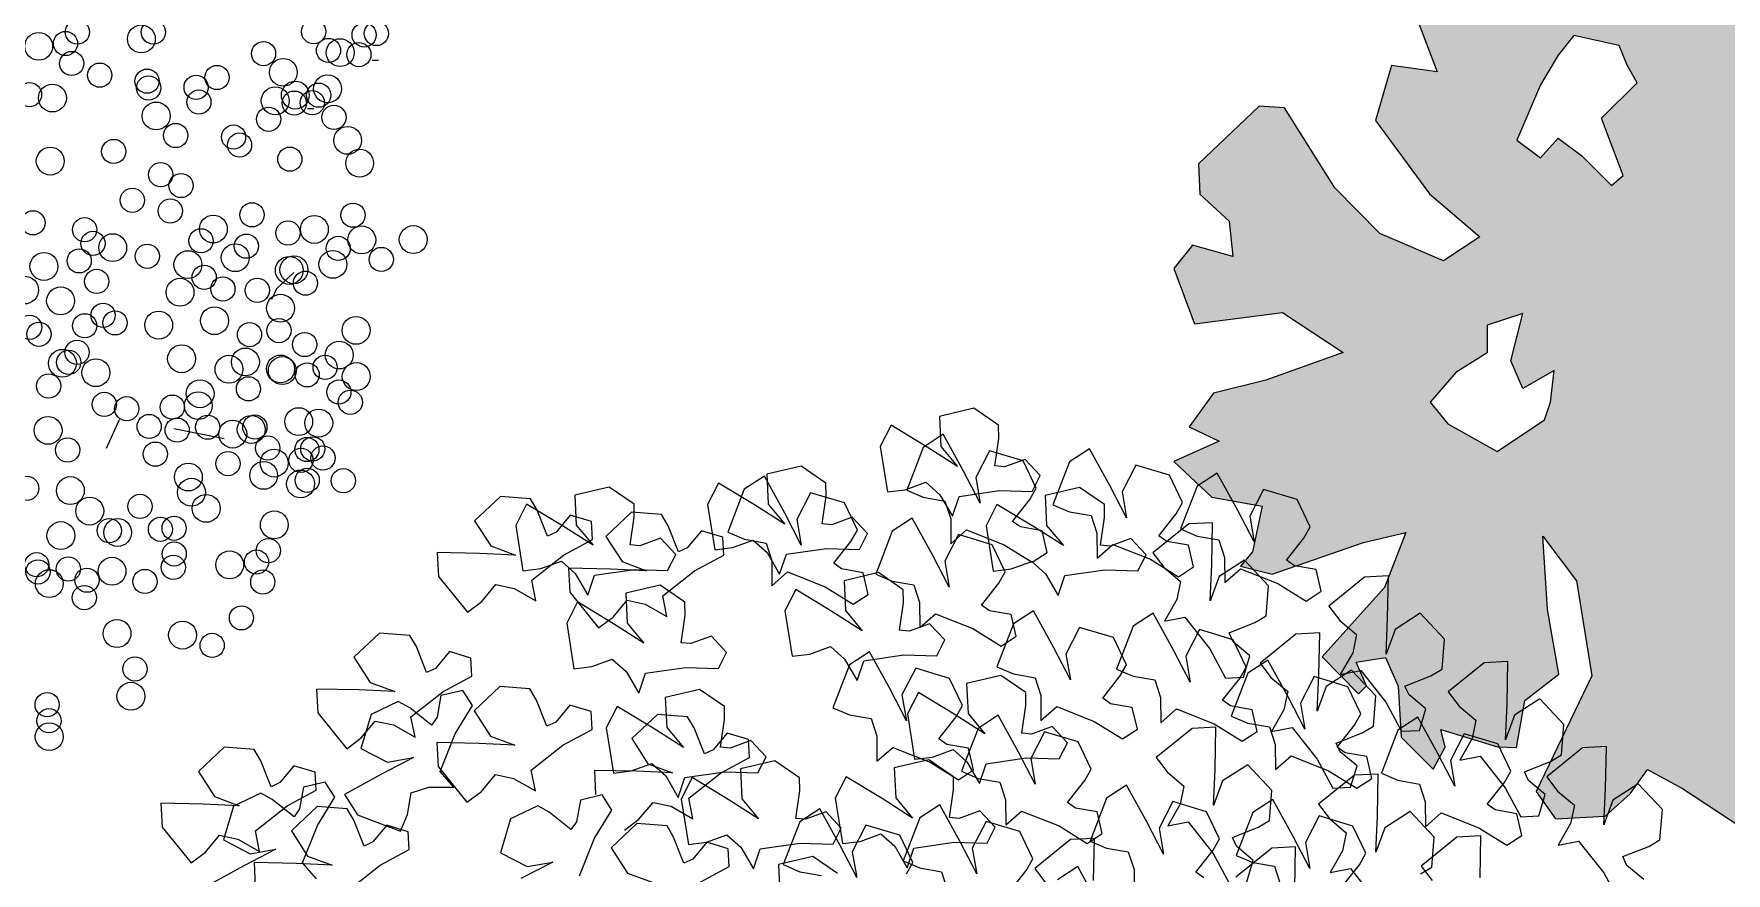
# Model space of a CAD drawing. Header units: millimetres. Extents: x 441061 to 442903, y 4515148 to 4515613.
# Drawn here: x 442316.2123 to 442316.6633, y 4515547.461 to 4515547.6846 of the extents above; entities that cross this region are included whole.
import ezdxf

# ---------------------------------------------------------------- set-up
doc = ezdxf.new("R2010")
doc.units = ezdxf.units.MM
doc.linetypes.add('CONTINUA', pattern=[0])
doc.layers.add('01_piscinas', color=254, linetype='Continuous')

# ---------------------------------------------------------------- blocks, each defined once
blk = doc.blocks.new('A$C21391103')
at = {"layer": '01_piscinas'}
h = blk.add_hatch(dxfattribs=at)
h.set_pattern_fill('DOTS', color=256, scale=0.0396, style=0)
h.set_pattern_definition([(0, (-3246.462625, -2078.694213), (0.014597253, 0.029194506), [0, -0.029194506])])
h.paths.add_polyline_path([(166.9776, 96.1048), (166.9685, 96.1479), (167.023, 96.2225), (167.1388, 96.2745), (167.2327, 96.4558), (167.1777, 96.5678), (167.0633, 96.6836), (166.9299, 96.5986), (166.9065, 96.6223), (166.9152, 96.7037), (167.019, 96.7284), (166.9341, 96.7693), (166.8679, 96.7403), (166.8331, 96.6798), (166.8088, 96.7494), (166.829, 96.7798), (166.8597, 96.805), (166.8486, 96.8616), (166.7505, 96.8479), (166.6952, 96.684), (166.6799, 96.5753), (166.5995, 96.5947), (166.5378, 96.6741), (166.4864, 96.7429), (166.3873, 96.7699), (166.3049, 96.8081), (166.2488, 96.6902), (166.1221, 96.6379), (166.107, 96.5346), (166.1253, 96.4486), (166.1668, 96.3389), (166.0699, 96.3523), (166.0354, 96.235), (166.1509, 96.0786), (166.2582, 95.987), (166.1803, 95.936), (166.0446, 95.9944), (165.9484, 96.0917), (165.8416, 96.2619), (165.7876, 96.2658), (165.6581, 96.143), (165.6609, 96.0782), (165.7235, 96.0204), (165.7312, 95.9449), (165.6456, 95.9695), (165.6058, 95.9197), (165.6497, 95.8019), (165.8375, 95.8261), (165.9666, 95.7406), (165.8018, 95.6817), (165.6898, 95.6542), (165.6381, 95.5824), (165.7018, 95.5517), (165.6053, 95.5083), (165.6862, 95.4322), (165.7937, 95.4136), (165.7735, 95.3156), (165.7479, 95.2851), (165.8149, 95.2681), (166.0098, 95.3358), (166.1, 95.3574), (166.0546, 95.2397), (165.9214, 95.0925), (165.9994, 95.0135), (166.0164, 95.0303), (165.9941, 95.0811), (166.0567, 95.0909), (166.084, 95.0295), (166.0905, 94.9214), (166.1581, 94.853), (166.1843, 94.8998), (166.175, 94.9374), (166.2953, 94.9002), (166.3359, 94.8987), (166.3535, 94.9993), (166.4262, 95.0554), (166.402, 95.1928), (166.3921, 95.3495), (166.464, 95.2541), (166.4964, 95.052), (166.3781, 94.8052), (166.4191, 94.7468), (166.5249, 94.7525), (166.5782, 94.8001), (166.6155, 94.8525), (166.6897, 94.8114), (166.8162, 94.7283), (166.9071, 94.6985), (166.9663, 94.6894), (166.9622, 94.7893), (166.8636, 94.8948), (166.8595, 94.9271), (166.9579, 94.884), (167.0641, 94.8328), (167.1274, 94.859), (167.1216, 94.9157), (167.0109, 94.9883), (167.0163, 95.056), (167.0105, 95.1804), (166.8729, 95.3253), (166.966, 95.3496), (167.2414, 95.1328), (167.3448, 95.1466), (167.4409, 95.1791), (167.3724, 95.2935), (167.4301, 95.3141), (167.521, 95.3519), (167.5532, 95.6125), (167.5296, 95.6308), (167.3952, 95.7216), (167.4351, 95.8391), (167.5609, 95.8698), (167.5935, 96.0737), (167.4893, 96.2411), (167.4717, 96.2082), (167.4727, 96.1), (167.4266, 96.1636), (167.4623, 96.2404), (167.4507, 96.2915), (167.4035, 96.328), (167.3519, 96.2562), (167.3193, 96.1877), (167.1838, 96.1837), (167.076, 96.1293)])
h.paths.add_polyline_path([(166.5637, 96.1178), (166.5385, 96.0968), (166.4754, 96.1598), (166.425, 96.1976), (166.3872, 96.1556), (166.3367, 96.1934), (166.3872, 96.311), (166.425, 96.374), (166.4586, 96.416), (166.5553, 96.395), (166.5721, 96.353), (166.5931, 96.3152), (166.5175, 96.2396), (166.5301, 96.206)], flags=16)
h.paths.add_polyline_path([(166.9545, 95.828), (167.089, 95.9498), (167.1899, 95.933), (167.1731, 95.8658), (167.0806, 95.828), (167.1058, 95.7482), (167.0344, 95.6768), (167.0302, 95.7482)], flags=16)
h.paths.add_polyline_path([(166.3494, 95.8238), (166.3241, 95.723), (166.3494, 95.6642), (166.4166, 95.702), (166.4082, 95.6348), (166.3956, 95.597), (166.2947, 95.5297), (166.1897, 95.5886), (166.1518, 95.6348), (166.2065, 95.6978), (166.2737, 95.7398), (166.2737, 95.7986)], flags=16)
for p, q in [((166.1253, 96.4486), (166.1668, 96.3389)), ((166.4586, 96.416), (166.425, 96.374)), ((166.5553, 96.395), (166.4586, 96.416)), ((166.425, 96.374), (166.3872, 96.311)), ((166.5721, 96.353), (166.5553, 96.395)), ((163.8965, 96.3638), (163.9098, 96.3637)), ((166.0699, 96.3523), (166.0354, 96.235)), ((166.1668, 96.3389), (166.0699, 96.3523)), ((166.5931, 96.3152), (166.5721, 96.353)), ((166.3872, 96.311), (166.3367, 96.1934)), ((166.5175, 96.2396), (166.5931, 96.3152)), ((165.7876, 96.2658), (165.6581, 96.143)), ((165.8416, 96.2619), (165.7876, 96.2658)), ((163.7587, 96.2604), (163.7721, 96.2603)), ((165.9484, 96.0917), (165.8416, 96.2619)), ((166.0354, 96.235), (166.1509, 96.0786)), ((166.5301, 96.206), (166.5175, 96.2396)), ((166.3367, 96.1934), (166.3872, 96.1556)), ((166.3872, 96.1556), (166.425, 96.1976)), ((166.425, 96.1976), (166.4754, 96.1598)), ((166.5637, 96.1178), (166.5301, 96.206)), ((166.4754, 96.1598), (166.5385, 96.0968)), ((165.6581, 96.143), (165.6609, 96.0782)), ((166.0446, 95.9944), (165.9484, 96.0917)), ((166.5385, 96.0968), (166.5637, 96.1178)), ((165.6609, 96.0782), (165.7235, 96.0204)), ((166.1509, 96.0786), (166.2582, 95.987)), ((165.7235, 96.0204), (165.7312, 95.9449)), ((166.1803, 95.936), (166.0446, 95.9944)), ((166.2582, 95.987), (166.1803, 95.936)), ((165.6456, 95.9695), (165.6058, 95.9197)), ((165.7312, 95.9449), (165.6456, 95.9695)), ((165.6058, 95.9197), (165.6497, 95.8019)), ((165.6497, 95.8019), (165.8375, 95.8261)), ((165.8375, 95.8261), (165.9666, 95.7406)), ((166.3494, 95.8238), (166.2737, 95.7986)), ((166.2737, 95.7986), (166.2737, 95.7398)), ((166.3241, 95.723), (166.3494, 95.8238)), ((165.9666, 95.7406), (165.8018, 95.6817)), ((166.2737, 95.7398), (166.2065, 95.6978)), ((166.3494, 95.6642), (166.3241, 95.723)), ((166.2065, 95.6978), (166.1518, 95.6348)), ((166.4166, 95.702), (166.3494, 95.6642)), ((166.4082, 95.6348), (166.4166, 95.702)), ((165.6898, 95.6542), (165.6381, 95.5824)), ((165.8018, 95.6817), (165.6898, 95.6542)), ((165.1789, 95.6219), (165.1057, 95.6046)), ((165.2319, 95.5855), (165.1789, 95.6219)), ((166.1518, 95.6348), (166.1897, 95.5886)), ((166.3956, 95.597), (166.4082, 95.6348)), ((163.3298, 95.5366), (163.3575, 95.5976)), ((163.4738, 95.5787), (163.5811, 95.5575)), ((165.0028, 95.5858), (164.9796, 95.5402)), ((165.0796, 95.5393), (165.0028, 95.5858)), ((165.1057, 95.6046), (165.1088, 95.5407)), ((165.2322, 95.5577), (165.2319, 95.5855)), ((165.6381, 95.5824), (165.7018, 95.5517)), ((166.1897, 95.5886), (166.2947, 95.5297)), ((166.2947, 95.5297), (166.3956, 95.597)), ((165.114, 95.5665), (165.0712, 95.5386)), ((165.1573, 95.4878), (165.114, 95.5665)), ((165.2236, 95.4989), (165.2322, 95.5577)), ((165.7018, 95.5517), (165.6053, 95.5083)), ((164.9796, 95.5402), (164.995, 95.4435)), ((165.0712, 95.5386), (165.036, 95.4472)), ((165.1445, 95.4978), (165.0796, 95.5393)), ((165.1088, 95.5407), (165.1445, 95.4978)), ((165.2125, 95.5314), (165.1833, 95.4745)), ((165.2845, 95.5097), (165.2125, 95.5314)), ((165.2882, 95.513), (165.2442, 95.497)), ((165.3122, 95.4517), (165.2845, 95.5097)), ((165.3207, 95.4783), (165.2882, 95.513)), ((165.383, 95.5079), (165.3478, 95.4164)), ((165.4258, 95.5357), (165.383, 95.5079)), ((165.4691, 95.4571), (165.4258, 95.5357)), ((165.6053, 95.5083), (165.6862, 95.4322)), ((166.2947, 95.5297), (166.2947, 95.5297)), ((164.7326, 95.4771), (164.6897, 95.4493)), ((164.7758, 95.3985), (164.7326, 95.4771)), ((164.8107, 95.4987), (164.7374, 95.4814)), ((164.7374, 95.4814), (164.7406, 95.4175)), ((164.8637, 95.4623), (164.8107, 95.4987)), ((165.1927, 95.4195), (165.1573, 95.4878)), ((165.1833, 95.4745), (165.1927, 95.4195)), ((165.2442, 95.497), (165.2236, 95.4989)), ((165.3033, 95.4443), (165.3207, 95.4783)), ((165.5243, 95.5006), (165.4951, 95.4437)), ((165.5963, 95.479), (165.5243, 95.5006)), ((165.624, 95.4209), (165.5963, 95.479)), ((165.698, 95.4839), (165.6551, 95.4561)), ((165.7412, 95.4053), (165.698, 95.4839)), ((164.1696, 95.4337), (164.1147, 95.3822)), ((164.2336, 95.4287), (164.1696, 95.4337)), ((164.4017, 95.4539), (164.3285, 95.4367)), ((164.3285, 95.4367), (164.3316, 95.3728)), ((164.4547, 95.4175), (164.4017, 95.4539)), ((164.6346, 95.4626), (164.6114, 95.4171)), ((164.7114, 95.4161), (164.6346, 95.4626)), ((164.6897, 95.4493), (164.6546, 95.3578)), ((164.831, 95.442), (164.8018, 95.3851)), ((164.9031, 95.4204), (164.831, 95.442)), ((164.8554, 95.3757), (164.864, 95.4345)), ((164.864, 95.4345), (164.8637, 95.4623)), ((164.995, 95.4435), (165.033, 95.4481)), ((165.033, 95.4481), (165.077, 95.4641)), ((165.036, 95.4472), (165.0713, 95.4322)), ((165.077, 95.4641), (165.1065, 95.4377)), ((165.1065, 95.4377), (165.1333, 95.3916)), ((165.1333, 95.3916), (165.1476, 95.4339)), ((165.1476, 95.4339), (165.2329, 95.4464)), ((165.2329, 95.4464), (165.3033, 95.4443)), ((165.2986, 95.4274), (165.3122, 95.4517)), ((165.4044, 95.4531), (165.3312, 95.4359)), ((165.3312, 95.4359), (165.3343, 95.372)), ((165.4574, 95.4167), (165.4044, 95.4531)), ((165.5045, 95.3887), (165.4691, 95.4571)), ((165.4951, 95.4437), (165.5045, 95.3887)), ((165.6551, 95.4561), (165.62, 95.3646)), ((165.7965, 95.4488), (165.7672, 95.3919)), ((165.8685, 95.4271), (165.7965, 95.4488)), ((164.2257, 95.4178), (164.2025, 95.3723)), ((164.3024, 95.3713), (164.2257, 95.4178)), ((164.2478, 95.4048), (164.2336, 95.4287)), ((164.2698, 95.3496), (164.2478, 95.4048)), ((164.4492, 95.4003), (164.3944, 95.3488)), ((164.5133, 95.3953), (164.4492, 95.4003)), ((164.455, 95.3897), (164.4547, 95.4175)), ((164.6114, 95.4171), (164.6267, 95.3203)), ((164.7763, 95.3747), (164.7114, 95.4161)), ((164.7406, 95.4175), (164.7763, 95.3747)), ((164.8113, 95.3301), (164.7758, 95.3985)), ((164.9308, 95.3624), (164.9031, 95.4204)), ((165.0713, 95.4322), (165.1174, 95.424)), ((165.1174, 95.424), (165.1298, 95.3864)), ((165.2284, 95.417), (165.2052, 95.3715)), ((165.3051, 95.3705), (165.2284, 95.417)), ((165.2618, 95.3808), (165.2986, 95.4274)), ((165.3478, 95.4164), (165.3831, 95.4014)), ((165.3831, 95.4014), (165.4292, 95.3933)), ((165.4577, 95.3889), (165.4574, 95.4167)), ((165.5736, 95.3501), (165.6104, 95.3967)), ((165.6104, 95.3967), (165.624, 95.4209)), ((165.6862, 95.4322), (165.7937, 95.4136)), ((165.7767, 95.3369), (165.7412, 95.4053)), ((165.7937, 95.4136), (165.7735, 95.3156)), ((165.8962, 95.3691), (165.8685, 95.4271)), ((164.1147, 95.3822), (164.1494, 95.3284)), ((164.2025, 95.3723), (164.2178, 95.2755)), ((164.3186, 95.3941), (164.2885, 95.3582)), ((164.3673, 95.3299), (164.3024, 95.3713)), ((164.3641, 95.3803), (164.3186, 95.3941)), ((164.3316, 95.3728), (164.3673, 95.3299)), ((164.3661, 95.3421), (164.3641, 95.3803)), ((164.4465, 95.3309), (164.455, 95.3897)), ((164.5275, 95.3714), (164.5133, 95.3953)), ((164.5495, 95.3162), (164.5275, 95.3714)), ((164.5983, 95.3607), (164.5682, 95.3248)), ((164.6438, 95.3469), (164.5983, 95.3607)), ((164.8018, 95.3851), (164.8113, 95.3301)), ((164.876, 95.3738), (164.8554, 95.3757)), ((164.92, 95.3898), (164.876, 95.3738)), ((164.9171, 95.3381), (164.9308, 95.3624)), ((164.9525, 95.3551), (164.92, 95.3898)), ((165.0478, 95.388), (165.0049, 95.3602)), ((165.091, 95.3094), (165.0478, 95.388)), ((165.1298, 95.3864), (165.1299, 95.3331)), ((165.1299, 95.3331), (165.1635, 95.3626)), ((165.1635, 95.3626), (165.2436, 95.3307)), ((165.2052, 95.3715), (165.2205, 95.2747)), ((165.2787, 95.3689), (165.2618, 95.3808)), ((165.3247, 95.3607), (165.2787, 95.3689)), ((165.37, 95.3291), (165.3051, 95.3705)), ((165.3355, 95.3145), (165.3247, 95.3607)), ((165.3343, 95.372), (165.37, 95.3291)), ((165.4292, 95.3933), (165.4416, 95.3557)), ((165.4491, 95.3301), (165.4577, 95.3889)), ((165.6372, 95.3753), (165.561, 95.3136)), ((165.62, 95.3646), (165.6553, 95.3496)), ((165.6882, 95.378), (165.6372, 95.3753)), ((165.6863, 95.2882), (165.6882, 95.378)), ((165.7672, 95.3919), (165.7767, 95.3369)), ((165.8825, 95.3449), (165.8962, 95.3691)), ((164.1494, 95.3284), (164.2018, 95.3091)), ((164.2885, 95.3582), (164.2698, 95.3496)), ((164.304, 95.3087), (164.3661, 95.3421)), ((164.3944, 95.3488), (164.4291, 95.295)), ((164.467, 95.329), (164.4465, 95.3309)), ((164.511, 95.345), (164.467, 95.329)), ((164.5435, 95.3104), (164.511, 95.345)), ((164.5682, 95.3248), (164.5495, 95.3162)), ((164.6267, 95.3203), (164.6648, 95.3249)), ((164.6458, 95.3088), (164.6438, 95.3469)), ((164.6546, 95.3578), (164.6899, 95.3428)), ((164.6648, 95.3249), (164.7088, 95.3409)), ((164.6899, 95.3428), (164.736, 95.3347)), ((164.7088, 95.3409), (164.7383, 95.3146)), ((164.736, 95.3347), (164.7483, 95.2971)), ((164.8803, 95.2915), (164.9171, 95.3381)), ((164.9351, 95.3211), (164.9525, 95.3551)), ((165.0049, 95.3602), (164.9698, 95.2687)), ((165.1462, 95.3529), (165.117, 95.296)), ((165.2183, 95.3312), (165.1462, 95.3529)), ((165.246, 95.2732), (165.2183, 95.3312)), ((165.2436, 95.3307), (165.3035, 95.2937)), ((165.4416, 95.3557), (165.4417, 95.3024)), ((165.4417, 95.3024), (165.4753, 95.3318)), ((165.4697, 95.3282), (165.4491, 95.3301)), ((165.5137, 95.3442), (165.4697, 95.3282)), ((165.4753, 95.3318), (165.5554, 95.3)), ((165.5462, 95.3096), (165.5137, 95.3442)), ((165.5904, 95.3382), (165.5736, 95.3501)), ((165.6365, 95.33), (165.5904, 95.3382)), ((165.6473, 95.2837), (165.6365, 95.33)), ((165.6553, 95.3496), (165.7014, 95.3415)), ((165.7014, 95.3415), (165.7137, 95.3039)), ((165.8149, 95.2681), (166.0098, 95.3358)), ((165.8458, 95.2983), (165.8825, 95.3449)), ((166.0098, 95.3358), (166.1, 95.3574)), ((166.1, 95.3574), (166.0546, 95.2397)), ((166.402, 95.1928), (166.3921, 95.3495)), ((166.3921, 95.3495), (166.464, 95.2541)), ((164.0351, 95.3144), (164.0378, 95.2634)), ((164.1249, 95.3126), (164.0351, 95.3144)), ((164.2018, 95.3091), (164.1249, 95.3126)), ((164.2364, 95.2553), (164.304, 95.3087)), ((164.2559, 95.2802), (164.2998, 95.2962)), ((164.2998, 95.2962), (164.3293, 95.2698)), ((164.4291, 95.295), (164.4815, 95.2757)), ((164.5262, 95.2763), (164.5435, 95.3104)), ((164.5837, 95.2754), (164.6458, 95.3088)), ((164.7383, 95.3146), (164.7651, 95.2684)), ((164.7483, 95.2971), (164.7485, 95.2438)), ((164.7651, 95.2684), (164.7794, 95.3108)), ((164.7794, 95.3108), (164.8647, 95.3232)), ((164.8647, 95.3232), (164.9351, 95.3211)), ((164.8972, 95.2796), (164.8803, 95.2915)), ((165.1265, 95.241), (165.091, 95.3094)), ((165.117, 95.296), (165.1265, 95.241)), ((165.2585, 95.2794), (165.3025, 95.2954)), ((165.3025, 95.2954), (165.332, 95.269)), ((165.3035, 95.2937), (165.3355, 95.3145)), ((165.5289, 95.2755), (165.5462, 95.3096)), ((165.5554, 95.3), (165.6153, 95.2629)), ((165.561, 95.3136), (165.5841, 95.283)), ((165.7559, 95.2983), (165.7021, 95.2637)), ((165.7137, 95.3039), (165.7139, 95.2505)), ((165.7735, 95.3156), (165.7479, 95.2851)), ((165.8075, 95.2435), (165.7559, 95.2983)), ((165.8626, 95.2863), (165.8458, 95.2983)), ((164.0378, 95.2634), (164.0995, 95.1872)), ((164.2178, 95.2755), (164.2559, 95.2802)), ((164.2452, 95.2115), (164.2364, 95.2553)), ((164.3148, 95.2811), (164.3175, 95.23)), ((164.4045, 95.2792), (164.3148, 95.2811)), ((164.3293, 95.2698), (164.3561, 95.2237)), ((164.3561, 95.2237), (164.3705, 95.266)), ((164.3705, 95.266), (164.4557, 95.2784)), ((164.4815, 95.2757), (164.4045, 95.2792)), ((164.4557, 95.2784), (164.5262, 95.2763)), ((164.5161, 95.2219), (164.5837, 95.2754)), ((164.7485, 95.2438), (164.782, 95.2732)), ((164.782, 95.2732), (164.8621, 95.2414)), ((164.9433, 95.2714), (164.8972, 95.2796)), ((164.9756, 95.2717), (164.9023, 95.2545)), ((164.9023, 95.2545), (164.9055, 95.1906)), ((164.9541, 95.2251), (164.9433, 95.2714)), ((164.9698, 95.2687), (165.0051, 95.2537)), ((165.0286, 95.2353), (164.9756, 95.2717)), ((165.0051, 95.2537), (165.0512, 95.2456)), ((165.2205, 95.2747), (165.2585, 95.2794)), ((165.2323, 95.249), (165.246, 95.2732)), ((165.332, 95.269), (165.3588, 95.2229)), ((165.3588, 95.2229), (165.3731, 95.2652)), ((165.3731, 95.2652), (165.4584, 95.2776)), ((165.4584, 95.2776), (165.5289, 95.2755)), ((165.5841, 95.283), (165.6199, 95.2529)), ((165.6199, 95.2529), (165.6118, 95.2142)), ((165.6153, 95.2629), (165.6473, 95.2837)), ((165.6829, 95.2113), (165.6863, 95.2882)), ((165.7021, 95.2637), (165.6829, 95.2113)), ((165.7139, 95.2505), (165.7475, 95.28)), ((165.7475, 95.28), (165.8275, 95.2482)), ((165.7479, 95.2851), (165.8149, 95.2681)), ((165.9087, 95.2782), (165.8626, 95.2863)), ((165.9195, 95.2319), (165.9087, 95.2782)), ((166.0122, 95.2619), (165.936, 95.2003)), ((166.0632, 95.2646), (166.0122, 95.2619)), ((166.0613, 95.1749), (166.0632, 95.2646)), ((166.464, 95.2541), (166.4964, 95.052)), ((164.1301, 95.2103), (164.1602, 95.2462)), ((164.1602, 95.2462), (164.1989, 95.238)), ((164.1989, 95.238), (164.2452, 95.2115)), ((164.3175, 95.23), (164.3791, 95.1539)), ((164.5102, 95.2452), (164.437, 95.2279)), ((164.437, 95.2279), (164.4401, 95.164)), ((164.5632, 95.2088), (164.5102, 95.2452)), ((164.5249, 95.1781), (164.5161, 95.2219)), ((164.7995, 95.2356), (164.7763, 95.1901)), ((164.8763, 95.1891), (164.7995, 95.2356)), ((164.8621, 95.2414), (164.9221, 95.2043)), ((164.9221, 95.2043), (164.9541, 95.2251)), ((165.0289, 95.2075), (165.0286, 95.2353)), ((165.0512, 95.2456), (165.0635, 95.208)), ((165.1955, 95.2024), (165.2323, 95.249)), ((165.8025, 95.1795), (165.8075, 95.2435)), ((165.8275, 95.2482), (165.8875, 95.2111)), ((165.8875, 95.2111), (165.9195, 95.2319)), ((166.0546, 95.2397), (165.9214, 95.0925)), ((164.0995, 95.1872), (164.1301, 95.2103)), ((164.3342, 95.2091), (164.311, 95.1636)), ((164.4109, 95.1626), (164.3342, 95.2091)), ((164.4098, 95.1769), (164.4399, 95.2128)), ((164.4399, 95.2128), (164.4786, 95.2047)), ((164.4786, 95.2047), (164.5249, 95.1781)), ((164.5549, 95.1222), (164.5635, 95.181)), ((164.5635, 95.181), (164.5632, 95.2088)), ((164.7763, 95.1901), (164.7916, 95.0933)), ((164.9412, 95.1477), (164.8763, 95.1891)), ((164.9055, 95.1906), (164.9412, 95.1477)), ((165.0203, 95.1487), (165.0289, 95.2075)), ((165.0635, 95.208), (165.0637, 95.1546)), ((165.0637, 95.1546), (165.0972, 95.1841)), ((165.0972, 95.1841), (165.1773, 95.1523)), ((165.2124, 95.1904), (165.1955, 95.2024)), ((165.2585, 95.1823), (165.2124, 95.1904)), ((165.2693, 95.136), (165.2585, 95.1823)), ((165.3062, 95.19), (165.2633, 95.1622)), ((165.3494, 95.1113), (165.3062, 95.19)), ((165.5616, 95.1853), (165.5188, 95.1575)), ((165.6049, 95.1067), (165.5616, 95.1853)), ((165.6118, 95.2142), (165.5853, 95.1679)), ((165.936, 95.2003), (165.9591, 95.1696)), ((166.1309, 95.185), (166.0772, 95.1503)), ((166.1825, 95.1302), (166.1309, 95.185)), ((166.4262, 95.0554), (166.402, 95.1928)), ((164.311, 95.1636), (164.3263, 95.0668)), ((164.3791, 95.1539), (164.4098, 95.1769)), ((164.4758, 95.1212), (164.4109, 95.1626)), ((164.4401, 95.164), (164.4758, 95.1212)), ((165.0409, 95.1468), (165.0203, 95.1487)), ((165.0849, 95.1628), (165.0409, 95.1468)), ((165.1174, 95.1282), (165.0849, 95.1628)), ((165.1773, 95.1523), (165.2372, 95.1152)), ((165.2633, 95.1622), (165.2282, 95.0707)), ((165.4046, 95.1549), (165.3754, 95.098)), ((165.4767, 95.1332), (165.4046, 95.1549)), ((165.5188, 95.1575), (165.4836, 95.066)), ((165.5853, 95.1679), (165.6291, 95.1767)), ((165.6291, 95.1767), (165.6825, 95.109)), ((165.6601, 95.1502), (165.6309, 95.0933)), ((165.7322, 95.1285), (165.6601, 95.1502)), ((165.7233, 95.1433), (165.7785, 95.1653)), ((165.7785, 95.1653), (165.8025, 95.1795)), ((165.9591, 95.1696), (165.9949, 95.1395)), ((166.0579, 95.098), (166.0613, 95.1749)), ((166.0772, 95.1503), (166.0579, 95.098)), ((163.9123, 95.1429), (163.8575, 95.0914)), ((163.9763, 95.1379), (163.9123, 95.1429)), ((163.9905, 95.114), (163.9763, 95.1379)), ((164.0125, 95.0588), (163.9905, 95.114)), ((164.5755, 95.1203), (164.5549, 95.1222)), ((164.6195, 95.1363), (164.5755, 95.1203)), ((164.652, 95.1016), (164.6195, 95.1363)), ((164.8297, 95.098), (164.8737, 95.114)), ((164.8737, 95.114), (164.9032, 95.0876)), ((165.1, 95.0941), (165.1174, 95.1282)), ((165.2372, 95.1152), (165.2693, 95.136)), ((165.3849, 95.043), (165.3494, 95.1113)), ((165.5044, 95.0752), (165.4767, 95.1332)), ((165.6825, 95.109), (165.7159, 95.047)), ((165.732, 95.1245), (165.7233, 95.1433)), ((165.7678, 95.0944), (165.732, 95.1245)), ((165.7598, 95.0705), (165.7322, 95.1285)), ((165.8656, 95.1405), (165.7894, 95.0789)), ((165.9166, 95.1432), (165.8656, 95.1405)), ((165.9147, 95.0535), (165.9166, 95.1432)), ((165.9949, 95.1395), (165.9868, 95.1008)), ((166.1775, 95.0661), (166.1825, 95.1302)), ((163.8575, 95.0914), (163.8921, 95.0376)), ((164.0613, 95.1033), (164.0313, 95.0674)), ((164.1068, 95.0895), (164.0613, 95.1033)), ((164.1088, 95.0513), (164.1068, 95.0895)), ((164.3643, 95.0714), (164.4083, 95.0874)), ((164.4083, 95.0874), (164.4378, 95.0611)), ((164.6347, 95.0676), (164.652, 95.1016)), ((164.7916, 95.0933), (164.8297, 95.098)), ((164.9138, 95.0754), (164.8787, 94.9839)), ((164.9032, 95.0876), (164.93, 95.0415)), ((164.9567, 95.1032), (164.9138, 95.0754)), ((164.93, 95.0415), (164.9443, 95.0838)), ((164.9443, 95.0838), (165.0296, 95.0962)), ((164.9999, 95.0245), (164.9567, 95.1032)), ((165.0296, 95.0962), (165.1, 95.0941)), ((165.3754, 95.098), (165.3849, 95.043)), ((165.4907, 95.051), (165.5044, 95.0752)), ((165.6403, 95.0383), (165.6049, 95.1067)), ((165.6309, 95.0933), (165.6403, 95.0383)), ((165.754, 95.049), (165.7678, 95.0944)), ((165.806, 95.0853), (165.7632, 95.0575)), ((165.7894, 95.0789), (165.8125, 95.0482)), ((165.8492, 95.0067), (165.806, 95.0853)), ((165.9214, 95.0925), (165.9994, 95.0135)), ((165.9868, 95.1008), (165.9603, 95.0545)), ((165.9941, 95.0811), (166.0567, 95.0909)), ((166.0164, 95.0303), (165.9941, 95.0811)), ((166.0567, 95.0909), (166.084, 95.0295)), ((166.2668, 95.0794), (166.1907, 95.0177)), ((166.3179, 95.0821), (166.2668, 95.0794)), ((166.316, 94.9923), (166.3179, 95.0821)), ((163.8921, 95.0376), (163.9445, 95.0183)), ((164.0313, 95.0674), (164.0125, 95.0588)), ((164.0468, 95.0179), (164.1088, 95.0513)), ((164.3263, 95.0668), (164.3643, 95.0714)), ((164.4378, 95.0611), (164.4646, 95.0149)), ((164.4646, 95.0149), (164.4789, 95.0573)), ((164.4789, 95.0573), (164.5642, 95.0697)), ((164.5642, 95.0697), (164.6347, 95.0676)), ((165.0551, 95.0681), (165.0259, 95.0112)), ((165.1272, 95.0464), (165.0551, 95.0681)), ((165.1549, 94.9884), (165.1272, 95.0464)), ((165.2368, 95.0524), (165.1636, 95.0352)), ((165.2282, 95.0707), (165.2635, 95.0557)), ((165.2898, 95.016), (165.2368, 95.0524)), ((165.2635, 95.0557), (165.3096, 95.0475)), ((165.3096, 95.0475), (165.3219, 95.01)), ((165.4539, 95.0043), (165.4907, 95.051)), ((165.4836, 95.066), (165.5189, 95.051)), ((165.5189, 95.051), (165.565, 95.0429)), ((165.565, 95.0429), (165.5774, 95.0053)), ((165.7094, 94.9997), (165.7462, 95.0463)), ((165.7159, 95.047), (165.754, 95.049)), ((165.7632, 95.0575), (165.728, 94.966)), ((165.7462, 95.0463), (165.7598, 95.0705)), ((165.8125, 95.0482), (165.8483, 95.0181)), ((165.9045, 95.0502), (165.8752, 94.9933)), ((165.9765, 95.0285), (165.9045, 95.0502)), ((165.9113, 94.9765), (165.9147, 95.0535)), ((165.9843, 95.0636), (165.9306, 95.0289)), ((165.9603, 95.0545), (166.0041, 95.0633)), ((166.0359, 95.0088), (165.9843, 95.0636)), ((166.0041, 95.0633), (166.0575, 94.9957)), ((166.0983, 95.0299), (166.1535, 95.0519)), ((166.1535, 95.0519), (166.1775, 95.0661)), ((166.3535, 94.9993), (166.4262, 95.0554)), ((166.4964, 95.052), (166.3781, 94.8052)), ((163.7778, 95.0236), (163.7805, 94.9726)), ((163.8676, 95.0218), (163.7778, 95.0236)), ((163.9445, 95.0183), (163.8676, 95.0218)), ((163.9791, 94.9645), (164.0468, 95.0179)), ((164.043, 95.0095), (164.0349, 94.9634)), ((164.0893, 95.0203), (164.043, 95.0095)), ((164.1101, 94.9883), (164.0893, 95.0203)), ((164.1686, 95.0288), (164.1138, 94.9773)), ((164.2326, 95.0238), (164.1686, 95.0288)), ((164.2468, 94.9998), (164.2326, 95.0238)), ((164.2688, 94.9447), (164.2468, 94.9998)), ((164.5945, 95.0227), (164.5213, 95.0055)), ((164.5213, 95.0055), (164.5244, 94.9416)), ((164.6475, 94.9864), (164.5945, 95.0227)), ((165.0354, 94.9562), (164.9999, 95.0245)), ((165.0259, 95.0112), (165.0354, 94.9562)), ((165.0608, 95.0163), (165.0376, 94.9708)), ((165.1375, 94.9698), (165.0608, 95.0163)), ((165.1636, 95.0352), (165.1667, 94.9713)), ((165.2901, 94.9882), (165.2898, 95.016)), ((165.3219, 95.01), (165.3221, 94.9566)), ((165.4708, 94.9924), (165.4539, 95.0043)), ((165.5774, 95.0053), (165.5775, 94.9519)), ((165.8483, 95.0181), (165.8402, 94.9794)), ((165.8847, 94.9383), (165.8492, 95.0067)), ((165.9306, 95.0289), (165.9113, 94.9765)), ((166.0042, 94.9705), (165.9765, 95.0285)), ((165.9994, 95.0135), (166.0164, 95.0303)), ((166.0309, 94.9447), (166.0359, 95.0088)), ((166.084, 95.0295), (166.0905, 94.9214)), ((166.107, 95.0112), (166.0983, 95.0299)), ((166.1428, 94.9811), (166.107, 95.0112)), ((166.1907, 95.0177), (166.2137, 94.9871)), ((166.3856, 95.0025), (166.3318, 94.9678)), ((166.4372, 94.9477), (166.3856, 95.0025)), ((163.7805, 94.9726), (163.8422, 94.8965)), ((163.8941, 94.9693), (163.8724, 94.8972)), ((163.9521, 94.997), (163.8941, 94.9693)), ((163.9763, 94.9833), (163.9521, 94.997)), ((164.0229, 94.9465), (163.9763, 94.9833)), ((163.9879, 94.9207), (163.9791, 94.9645)), ((164.073, 94.9283), (164.1101, 94.9883)), ((164.1138, 94.9773), (164.1484, 94.9235)), ((164.3176, 94.9892), (164.2876, 94.9533)), ((164.3631, 94.9754), (164.3176, 94.9892)), ((164.3651, 94.9372), (164.3631, 94.9754)), ((164.4184, 94.9867), (164.3952, 94.9411)), ((164.4952, 94.9401), (164.4184, 94.9867)), ((164.5045, 94.9695), (164.4497, 94.918)), ((164.5685, 94.9645), (164.5045, 94.9695)), ((164.5827, 94.9406), (164.5685, 94.9645)), ((164.6478, 94.9585), (164.6475, 94.9864)), ((164.8787, 94.9839), (164.914, 94.9689)), ((164.914, 94.9689), (164.9601, 94.9608)), ((165.0376, 94.9708), (165.0529, 94.874)), ((165.1044, 94.9176), (165.1412, 94.9642)), ((165.2024, 94.9284), (165.1375, 94.9698)), ((165.1412, 94.9642), (165.1549, 94.9884)), ((165.1667, 94.9713), (165.2024, 94.9284)), ((165.2311, 94.9676), (165.1883, 94.9398)), ((165.2744, 94.8889), (165.2311, 94.9676)), ((165.2816, 94.9294), (165.2901, 94.9882)), ((165.3221, 94.9566), (165.3557, 94.9861)), ((165.3557, 94.9861), (165.4357, 94.9543)), ((165.5169, 94.9843), (165.4708, 94.9924)), ((165.5277, 94.938), (165.5169, 94.9843)), ((165.5775, 94.9519), (165.6111, 94.9814)), ((165.6111, 94.9814), (165.6912, 94.9496)), ((165.7263, 94.9877), (165.7094, 94.9997)), ((165.7723, 94.9796), (165.7263, 94.9877)), ((165.728, 94.966), (165.7633, 94.951)), ((165.7831, 94.9333), (165.7723, 94.9796)), ((165.8402, 94.9794), (165.8137, 94.9331)), ((165.8752, 94.9933), (165.8847, 94.9383)), ((165.9906, 94.9463), (166.0042, 94.9705)), ((166.0575, 94.9957), (166.0909, 94.9336)), ((166.1291, 94.9356), (166.1428, 94.9811)), ((166.2137, 94.9871), (166.2496, 94.957)), ((166.3125, 94.9154), (166.316, 94.9923)), ((166.3318, 94.9678), (166.3125, 94.9154)), ((166.3359, 94.8987), (166.3535, 94.9993)), ((163.8728, 94.9195), (163.9029, 94.9554)), ((163.9029, 94.9554), (163.9416, 94.9473)), ((163.9416, 94.9473), (163.9879, 94.9207)), ((164.0349, 94.9634), (164.0229, 94.9465)), ((164.0412, 94.8482), (164.073, 94.9283)), ((164.2876, 94.9533), (164.2688, 94.9447)), ((164.3031, 94.9038), (164.3651, 94.9372)), ((164.3952, 94.9411), (164.4106, 94.8443)), ((164.5601, 94.8987), (164.4952, 94.9401)), ((164.5244, 94.9416), (164.5601, 94.8987)), ((164.6047, 94.8854), (164.5827, 94.9406)), ((164.6535, 94.9299), (164.6234, 94.894)), ((164.6392, 94.8998), (164.6478, 94.9585)), ((164.699, 94.9161), (164.6535, 94.9299)), ((164.9601, 94.9608), (164.9724, 94.9232)), ((165.1883, 94.9398), (165.1531, 94.8483)), ((165.3021, 94.9275), (165.2816, 94.9294)), ((165.3296, 94.9325), (165.3004, 94.8756)), ((165.3461, 94.9435), (165.3021, 94.9275)), ((165.4016, 94.9108), (165.3296, 94.9325)), ((165.3786, 94.9089), (165.3461, 94.9435)), ((165.4357, 94.9543), (165.4957, 94.9172)), ((165.4957, 94.9172), (165.5277, 94.938)), ((165.6443, 94.9394), (165.5681, 94.8777)), ((165.6953, 94.9421), (165.6443, 94.9394)), ((165.6912, 94.9496), (165.7511, 94.9125)), ((165.6934, 94.8523), (165.6953, 94.9421)), ((165.7511, 94.9125), (165.7831, 94.9333)), ((165.7633, 94.951), (165.8094, 94.9429)), ((165.8094, 94.9429), (165.8218, 94.9053)), ((165.8137, 94.9331), (165.8575, 94.9419)), ((165.8575, 94.9419), (165.9109, 94.8743)), ((165.9517, 94.9085), (166.0069, 94.9305)), ((165.9538, 94.8997), (165.9906, 94.9463)), ((166.0069, 94.9305), (166.0309, 94.9447)), ((166.083, 94.9358), (166.0479, 94.8443)), ((166.1259, 94.9636), (166.083, 94.9358)), ((166.0909, 94.9336), (166.1291, 94.9356)), ((166.1691, 94.885), (166.1259, 94.9636)), ((166.1843, 94.8998), (166.175, 94.9374)), ((166.175, 94.9374), (166.2953, 94.9002)), ((166.2244, 94.9285), (166.1951, 94.8716)), ((166.2964, 94.9068), (166.2244, 94.9285)), ((166.2496, 94.957), (166.2415, 94.9183)), ((166.4321, 94.8836), (166.4372, 94.9477)), ((163.5805, 94.8997), (163.5257, 94.8481)), ((163.6446, 94.8947), (163.5805, 94.8997)), ((163.6587, 94.8707), (163.6446, 94.8947)), ((163.8422, 94.8965), (163.8728, 94.9195)), ((163.8724, 94.8972), (163.9293, 94.868)), ((164.0341, 94.9095), (164.0368, 94.8585)), ((164.1239, 94.9076), (164.0341, 94.9095)), ((164.2008, 94.9042), (164.1239, 94.9076)), ((164.1484, 94.9235), (164.2008, 94.9042)), ((164.2354, 94.8504), (164.3031, 94.9038)), ((164.4497, 94.918), (164.4843, 94.8642)), ((164.6234, 94.894), (164.6047, 94.8854)), ((164.6598, 94.8979), (164.6392, 94.8998)), ((164.7038, 94.9138), (164.6598, 94.8979)), ((164.701, 94.878), (164.699, 94.9161)), ((164.7363, 94.8792), (164.7038, 94.9138)), ((164.9724, 94.9232), (164.9726, 94.8698)), ((164.9726, 94.8698), (165.0062, 94.8993)), ((165.0062, 94.8993), (165.0862, 94.8675)), ((165.091, 94.8787), (165.135, 94.8947)), ((165.1213, 94.9056), (165.1044, 94.9176)), ((165.1674, 94.8975), (165.1213, 94.9056)), ((165.135, 94.8947), (165.1644, 94.8683)), ((165.1782, 94.8512), (165.1674, 94.8975)), ((165.3613, 94.8748), (165.3786, 94.9089)), ((165.4293, 94.8528), (165.4016, 94.9108)), ((165.8218, 94.9053), (165.8219, 94.8519)), ((165.9604, 94.8898), (165.9517, 94.9085)), ((165.9706, 94.8877), (165.9538, 94.8997)), ((166.0905, 94.9214), (166.1581, 94.853)), ((166.1581, 94.853), (166.1843, 94.8998)), ((166.2415, 94.9183), (166.215, 94.872)), ((166.2953, 94.9002), (166.3359, 94.8987)), ((166.3241, 94.8488), (166.2964, 94.9068)), ((166.4766, 94.8984), (166.4005, 94.8368)), ((166.5277, 94.9011), (166.4766, 94.8984)), ((166.5258, 94.8114), (166.5277, 94.9011)), ((163.6807, 94.8155), (163.6587, 94.8707)), ((163.7296, 94.86), (163.6995, 94.8242)), ((163.775, 94.8462), (163.7296, 94.86)), ((163.9843, 94.8775), (163.9159, 94.842)), ((163.9293, 94.868), (163.9843, 94.8775)), ((164.0368, 94.8585), (164.0985, 94.7823)), ((164.4486, 94.849), (164.4926, 94.865)), ((164.4843, 94.8642), (164.5367, 94.8449)), ((164.4926, 94.865), (164.5221, 94.8386)), ((164.639, 94.8445), (164.701, 94.878)), ((164.7547, 94.8708), (164.6815, 94.8536)), ((164.7189, 94.8451), (164.7363, 94.8792)), ((164.8077, 94.8345), (164.7547, 94.8708)), ((165.0828, 94.8727), (165.0095, 94.8555)), ((165.0095, 94.8555), (165.0127, 94.7916)), ((165.0529, 94.874), (165.091, 94.8787)), ((165.1358, 94.8364), (165.0828, 94.8727)), ((165.0862, 94.8675), (165.1462, 94.8304)), ((165.1644, 94.8683), (165.1912, 94.8222)), ((165.1912, 94.8222), (165.2056, 94.8645)), ((165.2056, 94.8645), (165.2908, 94.8769)), ((165.3098, 94.8206), (165.2744, 94.8889)), ((165.2908, 94.8769), (165.3613, 94.8748)), ((165.3004, 94.8756), (165.3098, 94.8206)), ((165.5681, 94.8777), (165.5912, 94.8471)), ((165.763, 94.8624), (165.7093, 94.8278)), ((165.8146, 94.8076), (165.763, 94.8624)), ((165.8219, 94.8519), (165.8555, 94.8814)), ((165.8555, 94.8814), (165.9355, 94.8496)), ((165.9109, 94.8743), (165.9443, 94.8122)), ((165.9962, 94.8597), (165.9604, 94.8898)), ((166.0167, 94.8796), (165.9706, 94.8877)), ((165.9824, 94.8142), (165.9962, 94.8597)), ((166.0275, 94.8333), (166.0167, 94.8796)), ((166.2046, 94.8166), (166.1691, 94.885)), ((166.1951, 94.8716), (166.2046, 94.8166)), ((166.215, 94.872), (166.2588, 94.8808)), ((166.2588, 94.8808), (166.3122, 94.8132)), ((166.353, 94.8474), (166.4082, 94.8694)), ((166.4082, 94.8694), (166.4321, 94.8836)), ((163.5257, 94.8481), (163.5603, 94.7944)), ((163.6995, 94.8242), (163.6807, 94.8155)), ((163.7961, 94.825), (163.7498, 94.8142)), ((163.777, 94.8081), (163.775, 94.8462)), ((163.8169, 94.793), (163.7961, 94.825)), ((163.9159, 94.842), (163.8373, 94.7988)), ((164.0707, 94.8147), (164.0412, 94.8482)), ((164.1291, 94.8054), (164.1592, 94.8413)), ((164.1592, 94.8413), (164.1979, 94.8331)), ((164.1979, 94.8331), (164.2442, 94.8066)), ((164.2442, 94.8066), (164.2354, 94.8504)), ((164.37, 94.8503), (164.3727, 94.7992)), ((164.4598, 94.8484), (164.37, 94.8503)), ((164.4106, 94.8443), (164.4486, 94.849)), ((164.5367, 94.8449), (164.4598, 94.8484)), ((164.5221, 94.8386), (164.5489, 94.7925)), ((164.5489, 94.7925), (164.5632, 94.8348)), ((164.5786, 94.8348), (164.5554, 94.7892)), ((164.5632, 94.8348), (164.6485, 94.8473)), ((164.5713, 94.7911), (164.639, 94.8445)), ((164.6554, 94.7883), (164.5786, 94.8348)), ((164.6485, 94.8473), (164.7189, 94.8451)), ((164.6815, 94.8536), (164.6846, 94.7897)), ((164.808, 94.8066), (164.8077, 94.8345)), ((164.9067, 94.8367), (164.8835, 94.7911)), ((164.9835, 94.7901), (164.9067, 94.8367)), ((165.136, 94.8085), (165.1358, 94.8364)), ((165.1462, 94.8304), (165.1782, 94.8512)), ((165.1531, 94.8483), (165.1884, 94.8333)), ((165.1884, 94.8333), (165.2345, 94.8251)), ((165.2345, 94.8251), (165.2469, 94.7876)), ((165.3789, 94.7819), (165.4157, 94.8286)), ((165.4157, 94.8286), (165.4293, 94.8528)), ((165.5912, 94.8471), (165.627, 94.817)), ((165.69, 94.7754), (165.6934, 94.8523)), ((165.7093, 94.8278), (165.69, 94.7754)), ((165.9904, 94.8398), (165.9142, 94.7781)), ((165.9355, 94.8496), (165.9955, 94.8125)), ((166.0414, 94.8425), (165.9904, 94.8398)), ((165.9955, 94.8125), (166.0275, 94.8333)), ((166.0395, 94.7528), (166.0414, 94.8425)), ((166.0479, 94.8443), (166.0832, 94.8293)), ((166.0832, 94.8293), (166.1293, 94.8212)), ((166.1293, 94.8212), (166.1416, 94.7836)), ((166.2736, 94.778), (166.3104, 94.8246)), ((166.3104, 94.8246), (166.3241, 94.8488)), ((166.3616, 94.8287), (166.353, 94.8474)), ((166.3975, 94.7986), (166.3616, 94.8287)), ((166.4005, 94.8368), (166.4235, 94.8062)), ((166.5954, 94.8215), (166.5416, 94.7868)), ((166.5782, 94.8001), (166.6155, 94.8525)), ((166.647, 94.7667), (166.5954, 94.8215)), ((166.6155, 94.8525), (166.6897, 94.8114)), ((163.5603, 94.7944), (163.6127, 94.7751)), ((163.6589, 94.8017), (163.6009, 94.774)), ((163.6831, 94.7881), (163.6589, 94.8017)), ((163.7297, 94.7513), (163.6831, 94.7881)), ((163.715, 94.7747), (163.777, 94.8081)), ((163.7498, 94.8142), (163.7417, 94.7681)), ((163.7798, 94.733), (163.8169, 94.793)), ((163.8373, 94.7988), (163.8651, 94.7559)), ((163.9716, 94.7561), (163.9797, 94.8022)), ((163.9797, 94.8022), (164.0173, 94.8145)), ((164.0173, 94.8145), (164.0707, 94.8147)), ((164.0985, 94.7823), (164.1291, 94.8054)), ((164.3402, 94.7871), (164.3321, 94.741)), ((164.3865, 94.7979), (164.3402, 94.7871)), ((164.4073, 94.7658), (164.3865, 94.7979)), ((164.5554, 94.7892), (164.5708, 94.6924)), ((164.5801, 94.7473), (164.5713, 94.7911)), ((164.7203, 94.7468), (164.6554, 94.7883)), ((164.6846, 94.7897), (164.7203, 94.7468)), ((164.7994, 94.7479), (164.808, 94.8066)), ((164.8835, 94.7911), (164.8988, 94.6943)), ((165.0484, 94.7487), (164.9835, 94.7901)), ((165.0127, 94.7916), (165.0484, 94.7487)), ((165.1275, 94.7498), (165.136, 94.8085)), ((165.2469, 94.7876), (165.247, 94.7342)), ((165.4621, 94.7912), (165.4269, 94.6998)), ((165.5049, 94.8191), (165.4621, 94.7912)), ((165.5482, 94.7404), (165.5049, 94.8191)), ((165.6034, 94.784), (165.5742, 94.7271)), ((165.6754, 94.7623), (165.6034, 94.784)), ((165.627, 94.817), (165.6189, 94.7783)), ((165.8167, 94.7884), (165.7739, 94.7605)), ((165.8096, 94.7436), (165.8146, 94.8076)), ((165.86, 94.7097), (165.8167, 94.7884)), ((165.9443, 94.8122), (165.9824, 94.8142)), ((166.1416, 94.7836), (166.1418, 94.7302)), ((166.3122, 94.8132), (166.3456, 94.7511)), ((166.3781, 94.8052), (166.4191, 94.7468)), ((166.3837, 94.7531), (166.3975, 94.7986)), ((166.4235, 94.8062), (166.4594, 94.7761)), ((166.5223, 94.7345), (166.5258, 94.8114)), ((166.5416, 94.7868), (166.5223, 94.7345)), ((166.5249, 94.7525), (166.5782, 94.8001)), ((166.6897, 94.8114), (166.8162, 94.7283)), ((163.4461, 94.7804), (163.4487, 94.7294)), ((163.5358, 94.7785), (163.4461, 94.7804)), ((163.6127, 94.7751), (163.5358, 94.7785)), ((163.6009, 94.774), (163.5792, 94.702)), ((163.6474, 94.7213), (163.715, 94.7747)), ((163.7788, 94.7732), (163.724, 94.7216)), ((163.7417, 94.7681), (163.7297, 94.7513)), ((163.8429, 94.7681), (163.7788, 94.7732)), ((163.8571, 94.7442), (163.8429, 94.7681)), ((163.8651, 94.7559), (163.9566, 94.7208)), ((163.9566, 94.7208), (163.9716, 94.7561)), ((164.2493, 94.7746), (164.1913, 94.7469)), ((164.2736, 94.7609), (164.2493, 94.7746)), ((164.3202, 94.7241), (164.2736, 94.7609)), ((164.3703, 94.7059), (164.4073, 94.7658)), ((164.465, 94.7461), (164.4951, 94.782)), ((164.4951, 94.782), (164.5338, 94.7739)), ((164.5338, 94.7739), (164.5801, 94.7473)), ((164.82, 94.746), (164.7994, 94.7479)), ((164.8507, 94.7687), (164.8078, 94.7408)), ((164.864, 94.762), (164.82, 94.746)), ((164.8939, 94.69), (164.8507, 94.7687)), ((164.8965, 94.7273), (164.864, 94.762)), ((165.0637, 94.7489), (165.0286, 94.6575)), ((165.1066, 94.7768), (165.0637, 94.7489)), ((165.1498, 94.6981), (165.1066, 94.7768)), ((165.1481, 94.7479), (165.1275, 94.7498)), ((165.1921, 94.7638), (165.1481, 94.7479)), ((165.2245, 94.7292), (165.1921, 94.7638)), ((165.247, 94.7342), (165.2806, 94.7637)), ((165.2806, 94.7637), (165.3607, 94.7319)), ((165.3958, 94.77), (165.3789, 94.7819)), ((165.4418, 94.7619), (165.3958, 94.77)), ((165.4526, 94.7156), (165.4418, 94.7619)), ((165.6189, 94.7783), (165.5924, 94.732)), ((165.7031, 94.7043), (165.6754, 94.7623)), ((165.7739, 94.7605), (165.7387, 94.669)), ((165.9152, 94.7533), (165.886, 94.6963)), ((165.9142, 94.7781), (165.9373, 94.7475)), ((165.9872, 94.7316), (165.9152, 94.7533)), ((165.9373, 94.7475), (165.9731, 94.7174)), ((166.036, 94.6758), (166.0395, 94.7528)), ((166.1091, 94.7629), (166.0553, 94.7282)), ((166.1607, 94.7081), (166.1091, 94.7629)), ((166.1418, 94.7302), (166.1754, 94.7597)), ((166.1754, 94.7597), (166.2554, 94.7279)), ((166.2905, 94.766), (166.2736, 94.778)), ((166.3366, 94.7579), (166.2905, 94.766)), ((166.3474, 94.7116), (166.3366, 94.7579)), ((166.3456, 94.7511), (166.3837, 94.7531)), ((166.4191, 94.7468), (166.5249, 94.7525)), ((166.4594, 94.7761), (166.4513, 94.7373)), ((166.6419, 94.7026), (166.647, 94.7667)), ((163.4487, 94.7294), (163.5104, 94.6532)), ((163.541, 94.6763), (163.5711, 94.7121)), ((163.5711, 94.7121), (163.6098, 94.704)), ((163.6561, 94.6775), (163.6474, 94.7213)), ((163.724, 94.7216), (163.7587, 94.6678)), ((163.748, 94.653), (163.7798, 94.733)), ((163.879, 94.689), (163.8571, 94.7442)), ((163.9279, 94.7335), (163.8978, 94.6977)), ((163.9734, 94.7197), (163.9279, 94.7335)), ((163.9754, 94.6816), (163.9734, 94.7197)), ((164.1913, 94.7469), (164.1696, 94.6748)), ((164.3321, 94.741), (164.3202, 94.7241)), ((164.4609, 94.7369), (164.4061, 94.6853)), ((164.4344, 94.7231), (164.465, 94.7461)), ((164.525, 94.7319), (164.4609, 94.7369)), ((164.5391, 94.7079), (164.525, 94.7319)), ((164.6088, 94.6971), (164.6528, 94.7131)), ((164.6528, 94.7131), (164.6823, 94.6867)), ((164.8078, 94.7408), (164.7727, 94.6494)), ((164.8791, 94.6932), (164.8965, 94.7273)), ((164.9491, 94.7336), (164.9199, 94.6767)), ((164.9369, 94.699), (164.9809, 94.715)), ((165.0212, 94.7119), (164.9491, 94.7336)), ((164.9809, 94.715), (165.0104, 94.6886)), ((165.0489, 94.6539), (165.0212, 94.7119)), ((165.2051, 94.7417), (165.1758, 94.6848)), ((165.2771, 94.72), (165.2051, 94.7417)), ((165.2072, 94.6951), (165.2245, 94.7292)), ((165.3048, 94.662), (165.2771, 94.72)), ((165.3607, 94.7319), (165.4206, 94.6948)), ((165.4206, 94.6948), (165.4526, 94.7156)), ((165.5836, 94.6721), (165.5482, 94.7404)), ((165.5742, 94.7271), (165.5836, 94.6721)), ((165.5924, 94.732), (165.6362, 94.7408)), ((165.6362, 94.7408), (165.6896, 94.6731)), ((165.7305, 94.7074), (165.7856, 94.7294)), ((165.7856, 94.7294), (165.8096, 94.7436)), ((165.9731, 94.7174), (165.965, 94.6787)), ((166.0149, 94.6736), (165.9872, 94.7316)), ((166.0553, 94.7282), (166.036, 94.6758)), ((166.2554, 94.7279), (166.3154, 94.6908)), ((166.3154, 94.6908), (166.3474, 94.7116)), ((166.4513, 94.7373), (166.4247, 94.6911)), ((163.5104, 94.6532), (163.541, 94.6763)), ((163.5792, 94.702), (163.6361, 94.6728)), ((163.6098, 94.704), (163.6561, 94.6775)), ((163.6911, 94.6822), (163.6227, 94.6468)), ((163.6361, 94.6728), (163.6911, 94.6822)), ((163.8978, 94.6977), (163.879, 94.689)), ((163.9133, 94.6482), (163.9754, 94.6816)), ((164.3384, 94.6258), (164.3703, 94.7059)), ((164.4061, 94.6853), (164.4407, 94.6316)), ((164.5611, 94.6527), (164.5391, 94.7079)), ((164.5708, 94.6924), (164.6088, 94.6971)), ((164.61, 94.6972), (164.5799, 94.6614)), ((164.6554, 94.6834), (164.61, 94.6972)), ((164.6574, 94.6453), (164.6554, 94.6834)), ((164.6823, 94.6867), (164.7091, 94.6406)), ((164.7091, 94.6406), (164.7234, 94.6829)), ((164.7234, 94.6829), (164.8087, 94.6954)), ((164.8087, 94.6954), (164.8791, 94.6932)), ((164.9294, 94.6217), (164.8939, 94.69)), ((164.8988, 94.6943), (164.9369, 94.699)), ((164.9199, 94.6767), (164.9294, 94.6217)), ((165.0104, 94.6886), (165.0372, 94.6425)), ((165.0372, 94.6425), (165.0515, 94.6848)), ((165.0515, 94.6848), (165.1368, 94.6973)), ((165.1368, 94.6973), (165.2072, 94.6951)), ((165.1853, 94.6298), (165.1498, 94.6981)), ((165.1758, 94.6848), (165.1853, 94.6298)), ((165.3852, 94.7027), (165.309, 94.641)), ((165.4362, 94.7054), (165.3852, 94.7027)), ((165.4269, 94.6998), (165.4622, 94.6848)), ((165.4343, 94.6156), (165.4362, 94.7054)), ((165.4622, 94.6848), (165.5083, 94.6766)), ((165.5083, 94.6766), (165.5207, 94.639)), ((165.6527, 94.6334), (165.6895, 94.6801)), ((165.6895, 94.6801), (165.7031, 94.7043)), ((165.7391, 94.6886), (165.7305, 94.7074)), ((165.8142, 94.6847), (165.738, 94.6231)), ((165.7749, 94.6585), (165.7391, 94.6886)), ((165.8652, 94.6874), (165.8142, 94.6847)), ((165.8954, 94.6414), (165.86, 94.7097)), ((165.8633, 94.5977), (165.8652, 94.6874)), ((165.886, 94.6963), (165.8954, 94.6414)), ((165.965, 94.6787), (165.9385, 94.6324)), ((166.2092, 94.708), (166.1331, 94.6464)), ((166.1557, 94.644), (166.1607, 94.7081)), ((166.2603, 94.7107), (166.2092, 94.708)), ((166.2584, 94.621), (166.2603, 94.7107)), ((166.4247, 94.6911), (166.4686, 94.6998)), ((166.4686, 94.6998), (166.522, 94.6322)), ((166.5628, 94.6665), (166.618, 94.6884)), ((166.618, 94.6884), (166.6419, 94.7026)), ((163.6227, 94.6468), (163.5441, 94.6035)), ((163.6444, 94.6539), (163.6471, 94.6028)), ((163.7341, 94.652), (163.6444, 94.6539)), ((163.811, 94.6485), (163.7341, 94.652)), ((163.7775, 94.6194), (163.748, 94.653)), ((163.7587, 94.6678), (163.811, 94.6485)), ((163.8457, 94.5948), (163.9133, 94.6482)), ((164.1696, 94.6748), (164.2265, 94.6456)), ((164.2815, 94.655), (164.2132, 94.6196)), ((164.2265, 94.6456), (164.2815, 94.655)), ((164.5799, 94.6614), (164.5611, 94.6527)), ((164.5954, 94.6119), (164.6574, 94.6453)), ((164.8357, 94.6668), (164.7624, 94.6495)), ((164.7624, 94.6495), (164.7656, 94.5856)), ((164.7727, 94.6494), (164.808, 94.6344)), ((164.8887, 94.6304), (164.8357, 94.6668)), ((165.0286, 94.6575), (165.0639, 94.6425)), ((165.0352, 94.6296), (165.0489, 94.6539)), ((165.0639, 94.6425), (165.11, 94.6343)), ((165.2912, 94.6377), (165.3048, 94.662)), ((165.309, 94.641), (165.3321, 94.6104)), ((165.4005, 94.6452), (165.3576, 94.6174)), ((165.4437, 94.5665), (165.4005, 94.6452)), ((165.5207, 94.639), (165.5208, 94.5857)), ((165.6896, 94.6731), (165.723, 94.6111)), ((165.7387, 94.669), (165.774, 94.654)), ((165.7612, 94.6131), (165.7749, 94.6585)), ((165.774, 94.654), (165.8201, 94.6459)), ((165.8201, 94.6459), (165.8325, 94.6083)), ((165.9385, 94.6324), (165.9823, 94.6412)), ((165.9645, 94.6027), (166.0013, 94.6493)), ((165.9823, 94.6412), (166.0357, 94.5736)), ((166.0013, 94.6493), (166.0149, 94.6736)), ((166.1317, 94.6298), (166.1557, 94.644)), ((166.1331, 94.6464), (166.1562, 94.6157)), ((166.5714, 94.6477), (166.5628, 94.6665)), ((166.6073, 94.6176), (166.5714, 94.6477)), ((164.4407, 94.6316), (164.4931, 94.6123)), ((164.808, 94.6344), (164.8541, 94.6262)), ((165.11, 94.6343), (165.1223, 94.5967)), ((165.2544, 94.5911), (165.2912, 94.6377)), ((165.6695, 94.6215), (165.6527, 94.6334)), ((166.522, 94.6322), (166.5554, 94.5701))]:
    blk.add_line(p, q, dxfattribs=at)
blk.add_lwpolyline([(163.7294, 95.9112), (163.6922, 95.8764), (163.6922, 95.8764), (163.6817, 95.8535)], dxfattribs=at)
for centre, radius in [((163.2678, 96.4233), 0.0258), ((163.4299, 96.4233), 0.0258), ((163.7715, 96.4243), 0.0258), ((163.8792, 96.4173), 0.0258), ((163.9054, 96.4203), 0.0258), ((163.1854, 96.393), 0.0297), ((163.2425, 96.399), 0.0258), ((163.4043, 96.4088), 0.0297), ((163.8032, 96.3842), 0.0258), ((163.8281, 96.3796), 0.0297), ((163.2558, 96.3565), 0.0258), ((163.6647, 96.3776), 0.0258), ((163.868, 96.3754), 0.0258), ((163.3155, 96.3316), 0.0258), ((163.4164, 96.3188), 0.0258), ((163.5655, 96.3266), 0.0258), ((163.7069, 96.3376), 0.0297), ((163.1657, 96.2901), 0.0258), ((163.2147, 96.2829), 0.0297), ((163.4197, 96.3042), 0.0258), ((163.521, 96.3056), 0.0258), ((163.5269, 96.2742), 0.0258), ((163.6896, 96.2769), 0.0297), ((163.7324, 96.289), 0.0297), ((163.7823, 96.2889), 0.0258), ((163.8012, 96.3025), 0.0297), ((163.4358, 96.2447), 0.0297), ((163.6755, 96.2377), 0.0258), ((163.7303, 96.272), 0.0258), ((163.7687, 96.2728), 0.0258), ((163.8148, 96.2418), 0.0258), ((163.4774, 96.203), 0.0258), ((163.3453, 96.169), 0.0258), ((163.6008, 96.1997), 0.0258), ((163.6136, 96.1826), 0.0258), ((163.8441, 96.1926), 0.0297), ((163.21, 96.1484), 0.0297), ((163.7208, 96.1526), 0.0258), ((163.8697, 96.1441), 0.0297), ((163.4453, 96.1196), 0.0258), ((163.4887, 96.0964), 0.0258), ((163.385, 96.065), 0.0258), ((163.4659, 96.0421), 0.0258), ((163.6401, 96.034), 0.0258), ((163.8554, 96.0332), 0.0258), ((163.1731, 96.017), 0.0258), ((163.2833, 96.0022), 0.0258), ((163.5578, 96.0037), 0.0297), ((163.7168, 95.9953), 0.0258), ((163.7731, 96.0029), 0.0297), ((163.8741, 95.9806), 0.0297), ((163.9839, 95.9813), 0.0297), ((163.301, 95.9731), 0.0258), ((163.3431, 95.9641), 0.0297), ((163.5314, 95.9787), 0.0258), ((163.6282, 95.9672), 0.0258), ((163.8239, 95.9625), 0.0258), ((163.1965, 95.924), 0.0297), ((163.2717, 95.9359), 0.0258), ((163.4168, 95.9457), 0.0258), ((163.5035, 95.9279), 0.0297), ((163.6044, 95.9426), 0.0297), ((163.7196, 95.9156), 0.0297), ((163.7295, 95.917), 0.0297), ((163.8125, 95.9284), 0.0297), ((163.9157, 95.9389), 0.0258), ((163.1551, 95.8738), 0.0297), ((163.3091, 95.8921), 0.0258), ((163.5381, 95.9008), 0.0258), ((163.7541, 95.8884), 0.0258), ((163.232, 95.8507), 0.0297), ((163.4867, 95.869), 0.0297), ((163.578, 95.876), 0.0258), ((163.6513, 95.8732), 0.0258), ((163.3227, 95.8199), 0.0258), ((163.5602, 95.8084), 0.0297), ((163.7009, 95.8351), 0.0297), ((163.166, 95.7944), 0.0258), ((163.1858, 95.7796), 0.0258), ((163.2833, 95.7976), 0.0258), ((163.3482, 95.8038), 0.0258), ((163.4412, 95.799), 0.0297), ((163.6348, 95.7788), 0.0258), ((163.6975, 95.7873), 0.0258), ((163.8621, 95.7878), 0.0297), ((163.2672, 95.7411), 0.0258), ((163.7524, 95.7576), 0.0258), ((163.826, 95.7353), 0.0297), ((163.2359, 95.7177), 0.0297), ((163.2494, 95.7197), 0.0258), ((163.3072, 95.6976), 0.0297), ((163.49, 95.7273), 0.0297), ((163.591, 95.705), 0.0297), ((163.6261, 95.7205), 0.0297), ((163.7009, 95.7056), 0.0297), ((163.7047, 95.7021), 0.0297), ((163.796, 95.709), 0.0258), ((163.2065, 95.6693), 0.0258), ((163.6326, 95.6633), 0.0258), ((163.7577, 95.693), 0.0258), ((163.8624, 95.6895), 0.0297), ((163.3251, 95.6301), 0.0258), ((163.4703, 95.6243), 0.0258), ((163.5256, 95.6274), 0.0297), ((163.5294, 95.6528), 0.0297), ((163.8253, 95.6564), 0.0258), ((163.8498, 95.6346), 0.0258), ((163.373, 95.6208), 0.0258), ((163.7397, 95.5934), 0.0297), ((163.7824, 95.5902), 0.0297), ((163.2054, 95.5747), 0.0297), ((163.4209, 95.5831), 0.0258), ((163.4806, 95.5753), 0.0258), ((163.5456, 95.5815), 0.0258), ((163.5991, 95.5668), 0.0297), ((163.6385, 95.5767), 0.0297), ((163.6462, 95.5817), 0.0258), ((163.247, 95.533), 0.0258), ((163.434, 95.5241), 0.0258), ((163.6737, 95.5371), 0.0258), ((163.7571, 95.534), 0.0258), ((163.7697, 95.5353), 0.0258), ((163.7913, 95.5159), 0.0258), ((163.5045, 95.4753), 0.0297), ((163.5889, 95.5039), 0.0258), ((163.665, 95.4789), 0.0297), ((163.6874, 95.505), 0.0297), ((163.7445, 95.5109), 0.0258), ((163.1599, 95.4512), 0.0258), ((163.2529, 95.4465), 0.0297), ((163.5111, 95.4429), 0.0297), ((163.7436, 95.4605), 0.0297), ((163.7578, 95.4685), 0.0258), ((163.8349, 95.4674), 0.0258), ((163.4013, 95.4127), 0.0258), ((163.5424, 95.4085), 0.0297), ((163.2942, 95.4028), 0.0297), ((163.6876, 95.3734), 0.0297), ((163.2326, 95.3506), 0.0297), ((163.3358, 95.3611), 0.0258), ((163.3537, 95.3572), 0.0297), ((163.4449, 95.3641), 0.0258), ((163.4741, 95.3662), 0.0258), ((163.4743, 95.3115), 0.0258), ((163.675, 95.3185), 0.0258), ((163.1812, 95.2884), 0.0258), ((163.1838, 95.2732), 0.0258), ((163.2487, 95.2793), 0.0258), ((163.3417, 95.2746), 0.0297), ((163.4726, 95.283), 0.0258), ((163.5926, 95.2882), 0.0297), ((163.6497, 95.2941), 0.0258), ((163.2079, 95.2482), 0.0297), ((163.2882, 95.2555), 0.0258), ((163.4118, 95.2528), 0.0258), ((163.6631, 95.2517), 0.0258), ((163.2826, 95.2185), 0.0258), ((163.6176, 95.1752), 0.0258), ((163.3524, 95.1419), 0.0297), ((163.492, 95.1385), 0.0297), ((163.5552, 95.1165), 0.0258), ((163.3906, 95.0664), 0.0258), ((163.3819, 95.0082), 0.0297), ((163.2033, 94.9903), 0.0258), ((163.2073, 94.9561), 0.0258), ((163.2078, 94.9221), 0.0297)]:
    blk.add_circle(centre, radius, dxfattribs=at)

msp = doc.modelspace()

# ---------------------------------------------------------------- block references
at = {"layer": '01_piscinas', "color": 6, "linetype": 'CONTINUA', "xscale": 0.125, "yscale": 0.125, "zscale": 0.125}
msp.add_blockref('A$C21391103', (442295.8154, 4515535.63213), dxfattribs=at)

doc.saveas('drawing.dxf')
